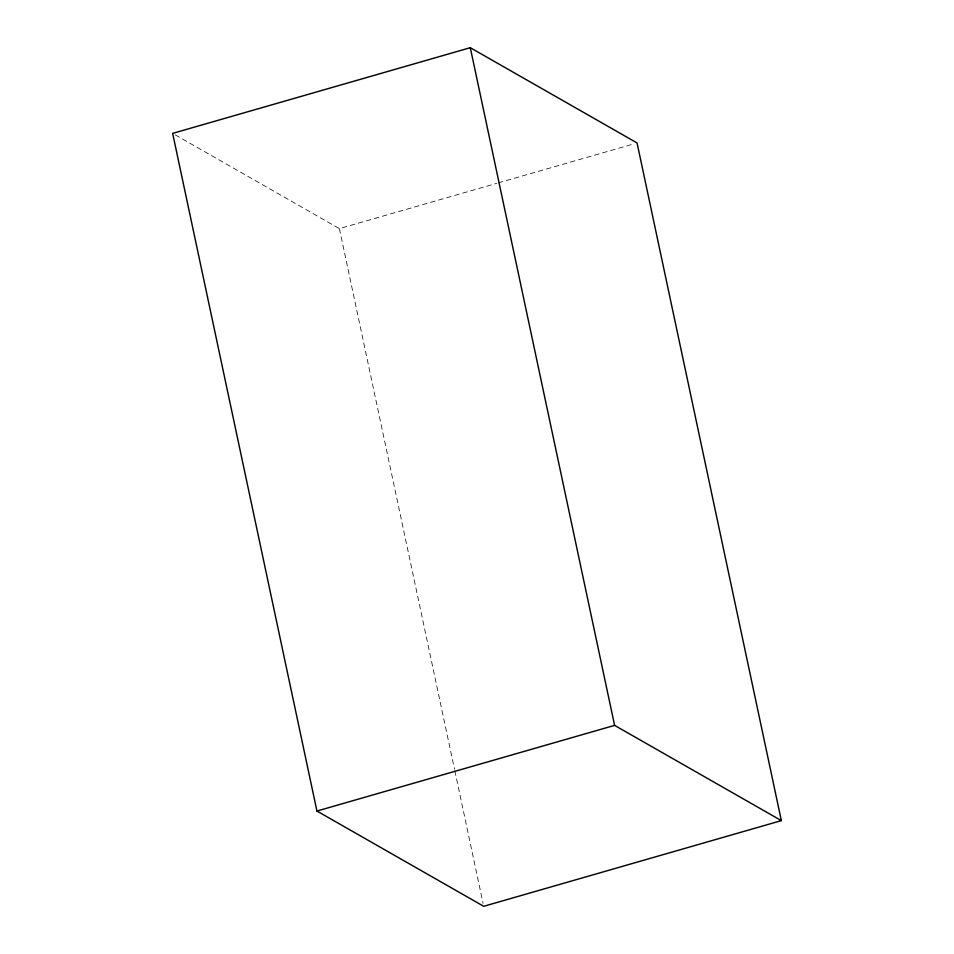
<?xml version="1.0" encoding="UTF-8"?>
<svg xmlns="http://www.w3.org/2000/svg" width="954" height="954" viewBox="0 0 954 954"><rect width="100%" height="100%" fill="white"/><g stroke="black" fill="none" stroke-linecap="round" stroke-linejoin="round"><path stroke-width="0.72" stroke-dasharray="4.77 3.58" d="M175.226 134.86L339.397 228.626L496.807 183.323M498.238 182.906L634.195 143.78M339.397 228.626L454.521 769.306M454.831 770.76L483.082 903.39"/><path stroke-width="1.43" d="M470.298 47.7L172.65 133.381L316.943 811.043L483.702 906.3L781.35 820.619L637.057 142.957L470.298 47.7L614.603 725.374L781.35 820.619M316.943 811.043L614.603 725.374"/></g></svg>
